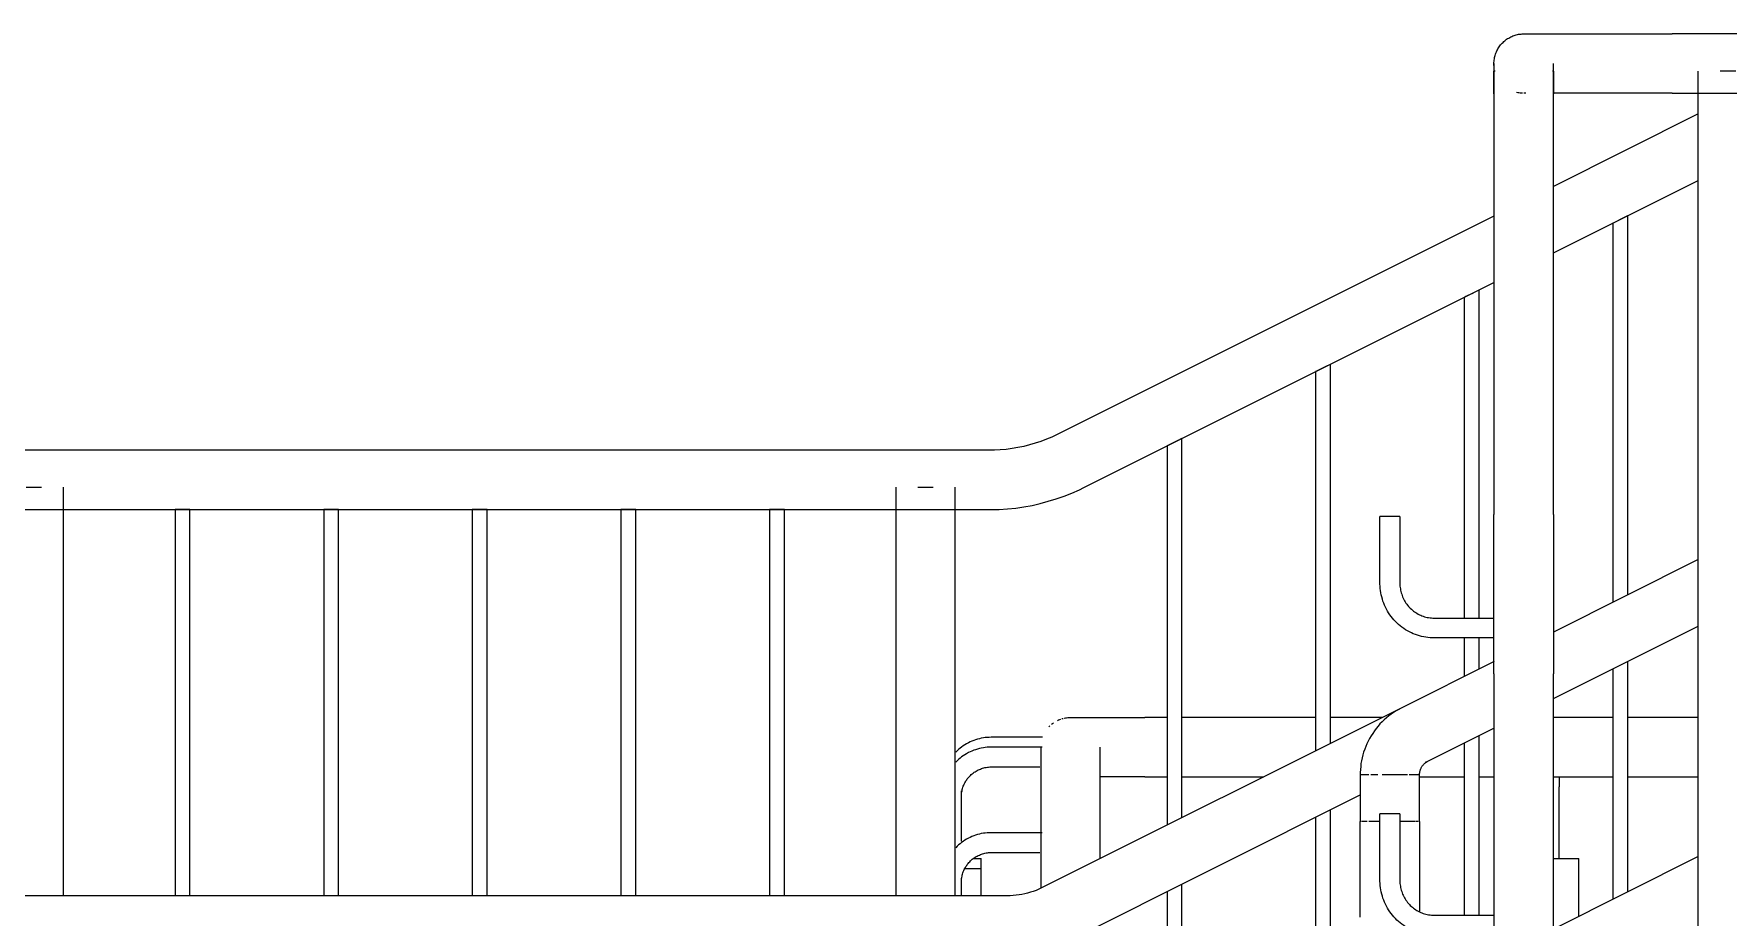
# Model space of a CAD drawing. Header units: millimetres. Extents: x -515342 to 330399, y -224905 to 507333.
# Drawn here: x 76761 to 77901, y 2303 to 2898 of the extents above; entities that cross this region are included whole.
import ezdxf

# ---------------------------------------------------------------- set-up
doc = ezdxf.new("R2010")
doc.units = ezdxf.units.MM
doc.layers.get('0').update_dxf_attribs({"lineweight": 0})
doc.layers.add('Ограждение', color=7, linetype='Continuous', lineweight=0)

# ---------------------------------------------------------------- blocks, each defined once
blk = doc.blocks.new('Ограждение - АР_Ограждение_Балясина_D40 доп поручень 700-V131-О_АР_Эскиз_Фасад 12-1 копия 1')
at = {"layer": 'Ограждение'}
for p, q in [((-104976.2, 275), (-104976.2, 323.3)), ((-104980, 275), (-104962.9, 275)), ((-104962.9, 236), (-104962.9, 275))]:
    blk.add_line(p, q, dxfattribs=at)
at = {"layer": 'Ограждение', "flags": 128}
blk.add_lwpolyline([(-104976.2, 330), (-104976.2, 328.9), (-104976.2, 327.9), (-104976.2, 326.8), (-104976.2, 325.8), (-104976.2, 324.7), (-104976.2, 323.6), (-104976.2, 323.3)], dxfattribs=at)
blk = doc.blocks.new('Ограждение - АР_Ограждение_Балясина_D40 доп поручень 700-V132-О_АР_Эскиз_Фасад 12-1 копия 1')
at = {"layer": 'Ограждение', "flags": 128}
blk.add_lwpolyline([(-105358.3, 356.7), (-105359.7, 356.6), (-105361, 356.6), (-105362.3, 356.4), (-105363.6, 356.2), (-105365, 356), (-105366.3, 355.7), (-105367.5, 355.4), (-105368.8, 355), (-105370.1, 354.5), (-105371.3, 354), (-105372.5, 353.5), (-105373.7, 352.9), (-105374.9, 352.3)], dxfattribs=at)
blk = doc.blocks.new('Ограждение - АР_Ограждение_Балясина_D40 доп поручень 700-V133-О_АР_Эскиз_Фасад 12-1 копия 1')
at = {"layer": 'Ограждение'}
for p, q in [((-105323.7, 356.7), (-105358.3, 356.7)), ((-105378.3, 316.7), (-105378.3, 320.7)), ((-105370.3, 275), (-105365, 275)), ((-105365, 268.4), (-105365, 275)), ((-105331.7, 81.7), (-105365, 81.7))]:
    blk.add_line(p, q, dxfattribs=at)
at = {"layer": 'Ограждение', "flags": 128}
for points in [[(-105358.3, 356.7), (-105359.7, 356.6), (-105361, 356.6), (-105362.3, 356.4), (-105363.6, 356.2), (-105365, 356), (-105366.3, 355.7), (-105367.5, 355.4), (-105368.8, 355), (-105370.1, 354.5), (-105371.3, 354), (-105372.5, 353.5), (-105373.7, 352.9), (-105374.9, 352.3), (-105376, 351.6), (-105377.2, 350.8), (-105378.2, 350.1), (-105379.3, 349.3), (-105380.3, 348.4), (-105381.3, 347.5), (-105382.2, 346.6)], [(-105325.2, 82.8), (-105325.9, 82.5), (-105326.7, 82.3), (-105327.5, 82.1), (-105328.3, 82), (-105329.1, 81.8), (-105329.9, 81.7), (-105330.7, 81.7), (-105331.5, 81.7), (-105331.7, 81.7)]]:
    blk.add_lwpolyline(points, dxfattribs=at)
blk = doc.blocks.new('Ограждение - АР_Ограждение_Балясина_D40 доп поручень 700-V134-О_АР_Эскиз_Фасад 12-1 копия 1')
at = {"layer": 'Ограждение'}
for p, q in [((-105324, 350), (-105358.3, 350)), ((-105358.3, 336.7), (-105325.7, 336.7)), ((-105378.3, 286.7), (-105378.3, 316.7)), ((-105376.4, 268.4), (-105365, 268.4)), ((-105365, 250), (-105365, 268.4)), ((-105331.7, 75), (-105365, 75)), ((-105365, 61.7), (-105358.3, 61.7)), ((-105326.4, 62.1), (-105325, 62.4))]:
    blk.add_line(p, q, dxfattribs=at)
at = {"layer": 'Ограждение', "flags": 128}
for points in [[(-105358.3, 350), (-105359.7, 350), (-105361, 349.9), (-105362.3, 349.8), (-105363.6, 349.6), (-105365, 349.4), (-105366.3, 349.1), (-105367.5, 348.7), (-105368.8, 348.3), (-105370.1, 347.9), (-105371.3, 347.4), (-105372.5, 346.9), (-105373.7, 346.3), (-105374.9, 345.6), (-105376, 344.9), (-105377.2, 344.2), (-105378.2, 343.4), (-105379.3, 342.6), (-105380.3, 341.8), (-105381.3, 340.9), (-105382.2, 339.9)], [(-105378.3, 316.7), (-105378.3, 317.5), (-105378.3, 318.3), (-105378.2, 319.1), (-105378.1, 319.9), (-105377.9, 320.7), (-105377.8, 321.5), (-105377.6, 322.2), (-105377.3, 323), (-105377.1, 323.7), (-105376.8, 324.5), (-105376.4, 325.2), (-105376.1, 325.9), (-105375.7, 326.6), (-105375.3, 327.3), (-105374.8, 328), (-105374.4, 328.6), (-105373.9, 329.3), (-105373.4, 329.9), (-105372.8, 330.5), (-105372.3, 331), (-105371.7, 331.6), (-105371.1, 332.1), (-105370.4, 332.6), (-105369.8, 333.1), (-105369.1, 333.5), (-105368.5, 333.9), (-105367.8, 334.3), (-105367, 334.7), (-105366.3, 335), (-105365.6, 335.3), (-105364.8, 335.6), (-105364.1, 335.9), (-105363.3, 336.1), (-105362.5, 336.3), (-105361.7, 336.4), (-105360.9, 336.5), (-105360.1, 336.6), (-105359.3, 336.7), (-105358.5, 336.7), (-105358.3, 336.7)], [(-105325.2, 76.1), (-105325.9, 75.9), (-105326.7, 75.7), (-105327.5, 75.5), (-105328.3, 75.3), (-105329.1, 75.2), (-105329.9, 75.1), (-105330.7, 75.1), (-105331.5, 75), (-105331.7, 75)]]:
    blk.add_lwpolyline(points, dxfattribs=at)
blk = doc.blocks.new('Ограждение - АР_Ограждение_Балясина_D40 доп поручень 700-V135-О_АР_Эскиз_Фасад 12-1 копия 1')
at = {"layer": 'Ограждение'}
for p, q in [((-105324, 292.4), (-105358.3, 292.4)), ((-105358.3, 279.1), (-105325.7, 279.1)), ((-105378.3, 250), (-105378.3, 259.1)), ((-105365, 176.3), (-105365, 210)), ((-105365, 153.2), (-105365, 163.9)), ((-105365, 4.1), (-105358.3, 4.1)), ((-105326.4, 4.5), (-105325, 4.8))]:
    blk.add_line(p, q, dxfattribs=at)
at = {"layer": 'Ограждение', "flags": 128}
for points in [[(-105358.3, 292.4), (-105359.7, 292.4), (-105361, 292.3), (-105362.3, 292.2), (-105363.6, 292), (-105365, 291.8), (-105366.3, 291.5), (-105367.5, 291.1), (-105368.8, 290.7), (-105370.1, 290.3), (-105371.3, 289.8), (-105372.5, 289.3), (-105373.7, 288.7), (-105374.9, 288), (-105376, 287.3), (-105377.2, 286.6), (-105378.2, 285.8), (-105379.3, 285), (-105380.3, 284.2), (-105381.3, 283.3), (-105382.2, 282.3)], [(-105378.3, 259.1), (-105378.3, 259.9), (-105378.3, 260.7), (-105378.2, 261.5), (-105378.1, 262.3), (-105377.9, 263.1), (-105377.8, 263.9), (-105377.6, 264.6), (-105377.3, 265.4), (-105377.1, 266.1), (-105376.8, 266.9), (-105376.4, 267.6), (-105376.1, 268.3), (-105375.7, 269), (-105375.3, 269.7), (-105374.8, 270.4), (-105374.4, 271), (-105373.9, 271.7), (-105373.4, 272.3), (-105372.8, 272.9), (-105372.3, 273.4), (-105371.7, 274), (-105371.1, 274.5), (-105370.4, 275), (-105369.8, 275.5), (-105369.1, 275.9), (-105368.5, 276.3), (-105367.8, 276.7), (-105367, 277.1), (-105366.3, 277.4), (-105365.6, 277.7), (-105364.8, 278), (-105364.1, 278.3), (-105363.3, 278.5), (-105362.5, 278.7), (-105361.7, 278.8), (-105360.9, 278.9), (-105360.1, 279), (-105359.3, 279.1), (-105358.5, 279.1), (-105358.3, 279.1)]]:
    blk.add_lwpolyline(points, dxfattribs=at)
blk = doc.blocks.new('Ограждение - Ограждение-9721698-О_АР_Эскиз_Фасад 12-1 копия 1')
for name in ['Ограждение - АР_Ограждение_Балясина_D40 доп поручень 700-V133-О_АР_Эскиз_Фасад 12-1 копия 1', 'Ограждение - АР_Ограждение_Балясина_D40 доп поручень 700-V132-О_АР_Эскиз_Фасад 12-1 копия 1', 'Ограждение - АР_Ограждение_Балясина_D40 доп поручень 700-V134-О_АР_Эскиз_Фасад 12-1 копия 1', 'Ограждение - АР_Ограждение_Балясина_D40 доп поручень 700-V131-О_АР_Эскиз_Фасад 12-1 копия 1', 'Ограждение - АР_Ограждение_Балясина_D40 доп поручень 700-V135-О_АР_Эскиз_Фасад 12-1 копия 1']:
    blk.add_blockref(name, (0, 0))
blk = doc.blocks.new('Тип верхнего поручня - Верхний поручень_Внутренний_-9721785-О_АР_Эскиз_Фасад 12-1 копия 1')
at = {"layer": 'Ограждение'}
for p, q in [((-105310.7, 369.2), (-105310, 369.4)), ((-105239.7, 370), (-105255, 370)), ((-105139.7, 370), (-105230.1, 370)), ((-105095, 370), (-105130.1, 370)), ((-104939.9, 370), (-104980, 370)), ((-104882.5, 370), (-104930.1, 370)), ((-105319.5, 363.8), (-105318.9, 364.3)), ((-105325, 349.9), (-105325, 255.1)), ((-105285, 275), (-105285, 349.9)), ((-105255, 330), (-105239.7, 330)), ((-105230.1, 330), (-105174.8, 330)), ((-105070, 330), (-105039.9, 330)), ((-105030.1, 330), (-105020, 330)), ((-104980, 330), (-104939.9, 330)), ((-104930.1, 330), (-104882.5, 330))]:
    blk.add_line(p, q, dxfattribs=at)
at = {"layer": 'Ограждение', "flags": 128}
for points in [[(-105317.7, 365.4), (-105317.1, 365.9), (-105316.5, 366.4)], [(-105313.7, 368), (-105313, 368.3), (-105312.2, 368.6), (-105311.5, 368.9)], [(-105309.2, 369.6), (-105308.4, 369.7), (-105307.6, 369.8), (-105306.8, 369.9), (-105306, 370), (-105305.2, 370), (-105305, 370)], [(-105305, 370), (-105305, 370), (-105304.8, 370), (-105304.6, 370), (-105304.4, 370), (-105304, 370), (-105303.6, 370), (-105303.1, 370), (-105302.5, 370), (-105301.8, 370), (-105301.1, 370), (-105300.2, 370), (-105299.3, 370), (-105298.4, 370), (-105297.4, 370), (-105296.3, 370), (-105295.1, 370), (-105293.9, 370), (-105292.6, 370), (-105291.2, 370), (-105289.8, 370), (-105288.4, 370), (-105286.9, 370), (-105285.3, 370), (-105283.7, 370), (-105282, 370), (-105280.3, 370), (-105278.6, 370), (-105276.8, 370), (-105275, 370), (-105273.1, 370), (-105271.2, 370), (-105269.3, 370), (-105267.4, 370), (-105265.5, 370), (-105263.5, 370), (-105261.5, 370), (-105259.5, 370), (-105257.5, 370), (-105255.5, 370), (-105255, 370)], [(-105285, 349.9), (-105285, 350), (-105285, 350)], [(-105255, 330), (-105257, 330), (-105259, 330), (-105261, 330), (-105263, 330), (-105264.9, 330), (-105266.9, 330), (-105268.8, 330), (-105270.7, 330), (-105272.6, 330), (-105274.5, 330), (-105276.3, 330), (-105278.1, 330), (-105279.8, 330), (-105281.6, 330), (-105283.2, 330), (-105284.9, 330)]]:
    blk.add_lwpolyline(points, dxfattribs=at)
blk = doc.blocks.new('Ограждение - АР_Ограждение_Балясина_10-V168-О_АР_Эскиз_Фасад 12-1 копия 1')
at = {"layer": 'Ограждение'}
for p, q in [((-104840, 752.8), (-104840, 497.5)), ((-104830, 502.5), (-104830, 757.8)), ((-104830, 302.5), (-104830, 457.8)), ((-104840, 452.8), (-104840, 297.5))]:
    blk.add_line(p, q, dxfattribs=at)
at = {"layer": 'Ограждение', "flags": 128}
for points in [[(-104835, 755.3), (-104837.2, 754.2), (-104838.9, 753.3), (-104839.9, 752.8), (-104840, 752.8)], [(-104830, 757.8), (-104830.1, 757.7), (-104831.1, 757.2), (-104832.8, 756.4), (-104835, 755.3)]]:
    blk.add_lwpolyline(points, dxfattribs=at)
blk = doc.blocks.new('Ограждение - АР_Ограждение_Балясина_10-V169-О_АР_Эскиз_Фасад 12-1 копия 1')
at = {"layer": 'Ограждение'}
for p, q in [((-105040, 652.8), (-105040, 436.6)), ((-105030, 436.8), (-105030, 657.8)), ((-105040, 423.8), (-105040, 397.5)), ((-105030, 402.5), (-105030, 423.6)), ((-105030, 236.6), (-105030, 357.8)), ((-105040, 352.8), (-105040, 236.4))]:
    blk.add_line(p, q, dxfattribs=at)
at = {"layer": 'Ограждение', "flags": 128}
for points in [[(-105035, 655.3), (-105037.2, 654.2), (-105038.9, 653.3), (-105039.9, 652.8), (-105040, 652.8)], [(-105030, 657.8), (-105030.1, 657.7), (-105031.1, 657.2), (-105032.8, 656.4), (-105035, 655.3)]]:
    blk.add_lwpolyline(points, dxfattribs=at)
blk = doc.blocks.new('Ограждение - АР_Ограждение_Балясина_10-V170-О_АР_Эскиз_Фасад 12-1 копия 1')
at = {"layer": 'Ограждение'}
for p, q in [((-105130, 352.4), (-105130, 607.8)), ((-105140, 602.8), (-105140, 347.4)), ((-105140, 302.8), (-105140, 147.4)), ((-105130, 152.4), (-105130, 307.8))]:
    blk.add_line(p, q, dxfattribs=at)
at = {"layer": 'Ограждение', "flags": 128}
for points in [[(-105135, 605.3), (-105137.2, 604.2), (-105138.9, 603.3), (-105139.9, 602.8), (-105140, 602.8)], [(-105130, 607.8), (-105130.1, 607.7), (-105131.1, 607.2), (-105132.8, 606.4), (-105135, 605.3)]]:
    blk.add_lwpolyline(points, dxfattribs=at)
blk = doc.blocks.new('Ограждение - АР_Ограждение_Балясина_10-V171-О_АР_Эскиз_Фасад 12-1 копия 1')
at = {"layer": 'Ограждение'}
for p, q in [((-105240, 552.8), (-105240, 297.4)), ((-105230, 302.4), (-105230, 557.8)), ((-105240, 252.8), (-105240, 97.4)), ((-105230, 102.4), (-105230, 257.8))]:
    blk.add_line(p, q, dxfattribs=at)
at = {"layer": 'Ограждение', "flags": 128}
for points in [[(-105235, 555.3), (-105237.2, 554.2), (-105238.9, 553.3), (-105239.9, 552.8), (-105240, 552.8)], [(-105230, 557.8), (-105230.1, 557.7), (-105231.1, 557.2), (-105232.8, 556.4), (-105235, 555.3)]]:
    blk.add_lwpolyline(points, dxfattribs=at)
blk = doc.blocks.new('Ограждение - АР_Ограждение_Балясина_D40 доп поручень 700_900-V172-О_АР_Эскиз_Фасад 12-1 копия 1')
at = {"layer": 'Ограждение'}
for p, q in [((-105422.5, 525), (-105422.5, 250)), ((-105407.7, 525), (-105402.5, 525)), ((-105402.5, 525), (-105397.3, 525)), ((-105382.5, 250), (-105382.5, 525))]:
    blk.add_line(p, q, dxfattribs=at)
blk = doc.blocks.new('Ограждение - АР_Ограждение_Балясина_10-9707770-О_АР_Эскиз_Фасад 12-1 копия 1')
at = {"layer": 'Ограждение'}
for p, q in [((-105507.5, 510), (-105507.5, 250)), ((-105502.5, 510), (-105507.5, 510)), ((-105497.5, 510), (-105502.5, 510)), ((-105497.5, 250), (-105497.5, 510))]:
    blk.add_line(p, q, dxfattribs=at)
blk = doc.blocks.new('Ограждение - АР_Ограждение_Балясина_10-V173-О_АР_Эскиз_Фасад 12-1 копия 1')
at = {"layer": 'Ограждение'}
for p, q in [((-105607.5, 510), (-105607.5, 250)), ((-105602.5, 510), (-105607.5, 510)), ((-105597.5, 510), (-105602.5, 510)), ((-105597.5, 250), (-105597.5, 510))]:
    blk.add_line(p, q, dxfattribs=at)
blk = doc.blocks.new('Ограждение - АР_Ограждение_Балясина_10-V174-О_АР_Эскиз_Фасад 12-1 копия 1')
at = {"layer": 'Ограждение'}
for p, q in [((-105707.5, 510), (-105707.5, 250)), ((-105702.5, 510), (-105707.5, 510)), ((-105697.5, 510), (-105702.5, 510)), ((-105697.5, 250), (-105697.5, 510))]:
    blk.add_line(p, q, dxfattribs=at)
blk = doc.blocks.new('Ограждение - АР_Ограждение_Балясина_10-V175-О_АР_Эскиз_Фасад 12-1 копия 1')
at = {"layer": 'Ограждение'}
for p, q in [((-105807.5, 510), (-105807.5, 250)), ((-105802.5, 510), (-105807.5, 510)), ((-105797.5, 510), (-105802.5, 510)), ((-105797.5, 250), (-105797.5, 510))]:
    blk.add_line(p, q, dxfattribs=at)
blk = doc.blocks.new('Ограждение - АР_Ограждение_Балясина_D40 доп поручень 700_900-V176-О_АР_Эскиз_Фасад 12-1 копия 1')
at = {"layer": 'Ограждение'}
for p, q in [((-106007.7, 525), (-106002.5, 525)), ((-106002.5, 525), (-105997.3, 525)), ((-105982.5, 250), (-105982.5, 525))]:
    blk.add_line(p, q, dxfattribs=at)
blk = doc.blocks.new('Ограждение - Ограждение-9728431-О_АР_Эскиз_Фасад 12-1 копия 1')
for name, p in [('Ограждение - АР_Ограждение_Балясина_10-V168-О_АР_Эскиз_Фасад 12-1 копия 1', (-100, -50)), ('Ограждение - АР_Ограждение_Балясина_10-V169-О_АР_Эскиз_Фасад 12-1 копия 1', (0, 0)), ('Ограждение - АР_Ограждение_Балясина_10-V170-О_АР_Эскиз_Фасад 12-1 копия 1', (0, 0)), ('Ограждение - АР_Ограждение_Балясина_10-V171-О_АР_Эскиз_Фасад 12-1 копия 1', (0, 0)), ('Ограждение - АР_Ограждение_Балясина_D40 доп поручень 700_900-V176-О_АР_Эскиз_Фасад 12-1 копия 1', (0, 0)), ('Ограждение - АР_Ограждение_Балясина_D40 доп поручень 700_900-V172-О_АР_Эскиз_Фасад 12-1 копия 1', (0, 0)), ('Ограждение - АР_Ограждение_Балясина_10-V175-О_АР_Эскиз_Фасад 12-1 копия 1', (-100, 0)), ('Ограждение - АР_Ограждение_Балясина_10-V175-О_АР_Эскиз_Фасад 12-1 копия 1', (0, 0)), ('Ограждение - АР_Ограждение_Балясина_10-V174-О_АР_Эскиз_Фасад 12-1 копия 1', (0, 0)), ('Ограждение - АР_Ограждение_Балясина_10-V173-О_АР_Эскиз_Фасад 12-1 копия 1', (0, 0)), ('Ограждение - АР_Ограждение_Балясина_10-9707770-О_АР_Эскиз_Фасад 12-1 копия 1', (0, 0))]:
    blk.add_blockref(name, p)
blk = doc.blocks.new('Тип верхнего поручня - Верхний поручень_Внутренний_-9728835-О_АР_Эскиз_Фасад 12-1 копия 1')
at = {"layer": 'Ограждение'}
for p, q in [((-104882.5, 776.3), (-104980, 727.5)), ((-104980, 682.8), (-104882.5, 731.5)), ((-105020, 707.5), (-105313.9, 560.6)), ((-105296, 524.8), (-105020, 662.8)), ((-105358.6, 550), (-106570, 550)), ((-106570, 510), (-105358.6, 510))]:
    blk.add_line(p, q, dxfattribs=at)
at = {"layer": 'Ограждение', "flags": 128}
for points in [[(-105313.9, 560.6), (-105317.5, 558.8), (-105321.2, 557.3), (-105324.9, 555.8), (-105328.7, 554.6), (-105332.5, 553.5), (-105336.4, 552.5), (-105340.3, 551.7), (-105344.3, 551), (-105348.3, 550.5), (-105352.2, 550.2), (-105356.2, 550), (-105358.6, 550)], [(-105358.6, 510), (-105353, 510.1), (-105347.4, 510.4), (-105341.8, 511), (-105336.3, 511.8), (-105330.8, 512.8), (-105325.3, 514), (-105319.9, 515.5), (-105314.6, 517.1), (-105309.3, 519), (-105304.1, 521.1), (-105299, 523.3), (-105296, 524.8)]]:
    blk.add_lwpolyline(points, dxfattribs=at)
blk = doc.blocks.new('Тип перил - Перила_Внутренний_-9728852-О_АР_Эскиз_Фасад 12-1 копия 1')
at = {"layer": 'Ограждение'}
for p, q in [((-105082.4, 376.3), (-105324.4, 255.3)), ((-105066, 339.8), (-105064.5, 340.5)), ((-105306.6, 219.5), (-105110, 317.8)), ((-105346.8, 250), (-106530, 250))]:
    blk.add_line(p, q, dxfattribs=at)
at = {"layer": 'Ограждение', "flags": 128}
blk.add_lwpolyline([(-105324.4, 255.3), (-105326.2, 254.4), (-105328.1, 253.6), (-105330, 252.9), (-105331.9, 252.3), (-105333.8, 251.7), (-105335.7, 251.2), (-105337.7, 250.8), (-105339.6, 250.5), (-105341.6, 250.3), (-105343.6, 250.1), (-105345.6, 250), (-105346.8, 250)], dxfattribs=at)
blk = doc.blocks.new('Ограждение - АР_Ограждение_Балясина_D40 доп поручень 700_900-10261106-О_АР_Эскиз_Фасад 12-1 копия 1')
at = {"layer": 'Ограждение'}
for p, q in [((-104882.5, -563.7), (-104882.5, 805.2)), ((-104862.5, 805.2), (-104867.7, 805.2)), ((-104857.3, 805.2), (-104862.5, 805.2))]:
    blk.add_line(p, q, dxfattribs=at)
blk = doc.blocks.new('Ограждение - АР_Ограждение_Балясина_D40 доп поручень 700_900-10261104-О_АР_Эскиз_Фасад 12-1 копия 1')
at = {"layer": 'Ограждение'}
for p, q in [((-105020, 789.8), (-105020, 805.2)), ((-105019.3, 805.2), (-105020, 805.2)), ((-104980, 805.2), (-104980.7, 805.2)), ((-104980, 805.2), (-104980, 789.8)), ((-105096.7, 460.2), (-105096.7, 505.2)), ((-105083.3, 505.2), (-105096.7, 505.2)), ((-105083.3, 505.2), (-105083.3, 460.2)), ((-105060, 436.9), (-105020, 436.9)), ((-105020, 423.5), (-105060, 423.5)), ((-105096.7, 260.2), (-105096.7, 305.2)), ((-105083.3, 305.2), (-105096.7, 305.2)), ((-105083.3, 305.2), (-105083.3, 260.2)), ((-105060, 236.9), (-105020, 236.9)), ((-105020, 223.5), (-105060, 223.5))]:
    blk.add_line(p, q, dxfattribs=at)
at = {"layer": 'Ограждение', "flags": 128}
for points in [[(-105060, 423.5), (-105061.5, 423.6), (-105062.9, 423.7), (-105064.4, 423.8), (-105065.8, 424), (-105067.3, 424.3), (-105068.7, 424.6), (-105070.1, 425), (-105071.5, 425.4), (-105072.9, 425.9), (-105074.3, 426.4), (-105075.6, 427), (-105076.9, 427.7), (-105078.2, 428.4), (-105079.5, 429.1), (-105080.7, 429.9), (-105081.9, 430.8), (-105083.1, 431.7), (-105084.2, 432.6), (-105085.3, 433.6), (-105086.3, 434.7), (-105087.3, 435.7), (-105088.3, 436.8), (-105089.2, 438), (-105090, 439.2), (-105090.9, 440.4), (-105091.6, 441.6), (-105092.3, 442.9), (-105093, 444.2), (-105093.6, 445.6), (-105094.2, 446.9), (-105094.7, 448.3), (-105095.1, 449.7), (-105095.5, 451.1), (-105095.9, 452.5), (-105096.1, 454), (-105096.4, 455.4), (-105096.5, 456.9), (-105096.6, 458.3), (-105096.7, 459.8), (-105096.7, 460.2)], [(-105083.3, 460.2), (-105083.3, 459.3), (-105083.3, 458.3), (-105083.2, 457.4), (-105083, 456.5), (-105082.9, 455.6), (-105082.7, 454.7), (-105082.4, 453.8), (-105082.1, 452.9), (-105081.8, 452), (-105081.5, 451.1), (-105081.1, 450.3), (-105080.7, 449.4), (-105080.2, 448.6), (-105079.8, 447.8), (-105079.3, 447), (-105078.7, 446.3), (-105078.1, 445.5), (-105077.5, 444.8), (-105076.9, 444.1), (-105076.3, 443.5), (-105075.6, 442.8), (-105074.9, 442.2), (-105074.1, 441.6), (-105073.4, 441.1), (-105072.6, 440.6), (-105071.8, 440.1), (-105071, 439.6), (-105070.2, 439.2), (-105069.3, 438.8), (-105068.5, 438.5), (-105067.6, 438.1), (-105066.7, 437.8), (-105065.8, 437.6), (-105064.9, 437.4), (-105064, 437.2), (-105063, 437.1), (-105062.1, 437), (-105061.2, 436.9), (-105060.3, 436.9), (-105060, 436.9)], [(-105060, 223.5), (-105061.5, 223.6), (-105062.9, 223.7), (-105064.4, 223.8), (-105065.8, 224), (-105067.3, 224.3), (-105068.7, 224.6), (-105070.1, 225), (-105071.5, 225.4), (-105072.9, 225.9), (-105074.3, 226.4), (-105075.6, 227), (-105076.9, 227.7), (-105078.2, 228.4), (-105079.5, 229.1), (-105080.7, 229.9), (-105081.9, 230.8), (-105083.1, 231.7), (-105084.2, 232.6), (-105085.3, 233.6), (-105086.3, 234.7), (-105087.3, 235.7), (-105088.3, 236.8), (-105089.2, 238), (-105090, 239.2), (-105090.9, 240.4), (-105091.6, 241.6), (-105092.3, 242.9), (-105093, 244.2), (-105093.6, 245.6), (-105094.2, 246.9), (-105094.7, 248.3), (-105095.1, 249.7), (-105095.5, 251.1), (-105095.9, 252.5), (-105096.1, 254), (-105096.4, 255.4), (-105096.5, 256.9), (-105096.6, 258.3), (-105096.7, 259.8), (-105096.7, 260.2)], [(-105083.3, 260.2), (-105083.3, 259.3), (-105083.3, 258.3), (-105083.2, 257.4), (-105083, 256.5), (-105082.9, 255.6), (-105082.7, 254.7), (-105082.4, 253.8), (-105082.1, 252.9), (-105081.8, 252), (-105081.5, 251.1), (-105081.1, 250.3), (-105080.7, 249.4), (-105080.2, 248.6), (-105079.8, 247.8), (-105079.3, 247), (-105078.7, 246.3), (-105078.1, 245.5), (-105077.5, 244.8), (-105076.9, 244.1), (-105076.3, 243.5), (-105075.6, 242.8), (-105074.9, 242.2), (-105074.1, 241.6), (-105073.4, 241.1), (-105072.6, 240.6), (-105071.8, 240.1), (-105071, 239.6), (-105070.2, 239.2), (-105069.3, 238.8), (-105068.5, 238.5), (-105067.6, 238.1), (-105066.7, 237.8), (-105065.8, 237.6), (-105064.9, 237.4), (-105064, 237.2), (-105063, 237.1), (-105062.1, 237), (-105061.2, 236.9), (-105060.3, 236.9), (-105060, 236.9)]]:
    blk.add_lwpolyline(points, dxfattribs=at)
blk = doc.blocks.new('Ограждение - Ограждение-9728925-О_АР_Эскиз_Фасад 12-1 копия 1')
for name in ['Ограждение - АР_Ограждение_Балясина_D40 доп поручень 700_900-10261104-О_АР_Эскиз_Фасад 12-1 копия 1', 'Ограждение - АР_Ограждение_Балясина_D40 доп поручень 700_900-10261106-О_АР_Эскиз_Фасад 12-1 копия 1']:
    blk.add_blockref(name, (0, 0))
blk = doc.blocks.new('Тип верхнего поручня - Верхний поручень_Внутренний_-9729062-О_АР_Эскиз_Фасад 12-1 копия 1')
at = {"layer": 'Ограждение'}
for p, q in [((-104798.2, 830.2), (-104900, 830.2)), ((-104900, 790.2), (-104798.2, 790.2)), ((-105020, 730.2), (-105020, 506.6)), ((-104980, 506.6), (-104980, 730.2)), ((-105020, 399.3), (-105020, -207.3)), ((-104980, -207.3), (-104980, 399.3))]:
    blk.add_line(p, q, dxfattribs=at)
at = {"layer": 'Ограждение', "flags": 128}
for points in [[(-105020, 810.2), (-105020, 811), (-105019.9, 811.8), (-105019.9, 812.6), (-105019.7, 813.4), (-105019.6, 814.2), (-105019.4, 815), (-105019.2, 815.7), (-105019, 816.5), (-105018.7, 817.2), (-105018.4, 818), (-105018.1, 818.7), (-105017.7, 819.4), (-105017.4, 820.1), (-105016.9, 820.8), (-105016.5, 821.5), (-105016, 822.1), (-105015.6, 822.8), (-105015, 823.4), (-105014.5, 824), (-105013.9, 824.5), (-105013.3, 825.1), (-105012.7, 825.6), (-105012.1, 826.1), (-105011.5, 826.6), (-105010.8, 827), (-105010.1, 827.4), (-105009.4, 827.8), (-105008.7, 828.2), (-105008, 828.5), (-105007.2, 828.8), (-105006.5, 829.1), (-105005.7, 829.4), (-105005, 829.6), (-105004.2, 829.8), (-105003.4, 829.9), (-105002.6, 830), (-105001.8, 830.1), (-105001, 830.2), (-105000.2, 830.2), (-105000, 830.2)], [(-105000, 830.2), (-104999.9, 830.2), (-104999.7, 830.2), (-104999.3, 830.2), (-104998.7, 830.2), (-104998, 830.2), (-104997.1, 830.2), (-104996.1, 830.2), (-104994.9, 830.2), (-104993.6, 830.2), (-104992.1, 830.2), (-104990.5, 830.2), (-104988.7, 830.2), (-104986.8, 830.2), (-104984.7, 830.2), (-104982.5, 830.2), (-104980.2, 830.2), (-104977.8, 830.2), (-104975.2, 830.2), (-104972.5, 830.2), (-104969.7, 830.2), (-104966.7, 830.2), (-104963.7, 830.2), (-104960.6, 830.2), (-104957.4, 830.2), (-104954, 830.2), (-104950.6, 830.2), (-104947.1, 830.2), (-104943.6, 830.2), (-104939.9, 830.2), (-104936.2, 830.2), (-104932.5, 830.2), (-104928.7, 830.2), (-104924.8, 830.2), (-104920.9, 830.2), (-104917, 830.2), (-104913, 830.2), (-104909.1, 830.2), (-104905.1, 830.2), (-104901.1, 830.2), (-104900, 830.2)], [(-105020, 810.2), (-105020, 810.1), (-105020, 809.9), (-105020, 809.6), (-105020, 809.2), (-105020, 808.6), (-105020, 807.9), (-105020, 807.1), (-105020, 806.1), (-105020, 805.1), (-105020, 803.9), (-105020, 802.6), (-105020, 801.2), (-105020, 799.6), (-105020, 798), (-105020, 796.2), (-105020, 794.4), (-105020, 792.4), (-105020, 790.3), (-105020, 788.2), (-105020, 785.9), (-105020, 783.6), (-105020, 781.2), (-105020, 778.7), (-105020, 776.1), (-105020, 773.4), (-105020, 770.7), (-105020, 767.9), (-105020, 765.1), (-105020, 762.1), (-105020, 759.2), (-105020, 756.2), (-105020, 753.1), (-105020, 750.1), (-105020, 746.9), (-105020, 743.8), (-105020, 740.6), (-105020, 737.5), (-105020, 734.3), (-105020, 731.1), (-105020, 730.2)], [(-105019.8, 807.6), (-105019.9, 808.4), (-105020, 809.2), (-105020, 810), (-105020, 810.2)], [(-104980, 730.2), (-104980, 733.4), (-104980, 736.6), (-104980, 739.8), (-104980, 742.9), (-104980, 746.1), (-104980, 749.2), (-104980, 752.3), (-104980, 755.4), (-104980, 758.4), (-104980, 761.4), (-104980, 764.3), (-104980, 767.1), (-104980, 770), (-104980, 772.7), (-104980, 775.4), (-104980, 778), (-104980, 780.5), (-104980, 783), (-104980, 785.3), (-104980, 787.6), (-104980, 789.8), (-104980, 791.9), (-104980, 793.8), (-104980, 795.7), (-104980, 797.5), (-104980, 799.2), (-104980, 800.8), (-104980, 802.2), (-104980, 803.5), (-104980, 804.8), (-104980, 805.9), (-104980, 806.8), (-104980, 807.7), (-104980, 808.4), (-104980, 809), (-104980, 809.5), (-104980, 809.9), (-104980, 810.1), (-104980, 810.2), (-104980, 810.2)], [(-105000.8, 790.2), (-105001.6, 790.3), (-105002.4, 790.3), (-105003.2, 790.5), (-105004, 790.6), (-105004.8, 790.8)], [(-104998.5, 790.2), (-104999.1, 790.2), (-104999.6, 790.2), (-104999.9, 790.2), (-105000, 790.2)], [(-104900, 790.2), (-104904, 790.2), (-104908, 790.2), (-104912, 790.2), (-104915.9, 790.2), (-104919.9, 790.2), (-104923.8, 790.2), (-104927.6, 790.2), (-104931.5, 790.2), (-104935.2, 790.2), (-104938.9, 790.2), (-104942.6, 790.2), (-104946.2, 790.2), (-104949.7, 790.2), (-104953.1, 790.2), (-104956.5, 790.2), (-104959.7, 790.2), (-104962.9, 790.2), (-104965.9, 790.2), (-104968.9, 790.2), (-104971.7, 790.2), (-104974.5, 790.2), (-104977.1, 790.2), (-104979.6, 790.2)], [(-105020, 399.3), (-105020, 401.5), (-105020, 403.9), (-105020, 406.5), (-105020, 409.2), (-105020, 412.1), (-105020, 415.1), (-105020, 418.3), (-105020, 421.6), (-105020, 425.1), (-105020, 428.6), (-105020, 432.4), (-105020, 436.2), (-105020, 440.1), (-105020, 444.2), (-105020, 448.3), (-105020, 452.6), (-105020, 456.9), (-105020, 461.3), (-105020, 465.8), (-105020, 470.3), (-105020, 474.9), (-105020, 479.6), (-105020, 484.3), (-105020, 489), (-105020, 493.8), (-105020, 498.6), (-105020, 503.3), (-105020, 506.6)], [(-104980, 506.6), (-104980, 501.8), (-104980, 497), (-104980, 492.2), (-104980, 487.5), (-104980, 482.8), (-104980, 478.1), (-104980, 473.4), (-104980, 468.9), (-104980, 464.3), (-104980, 459.9), (-104980, 455.5), (-104980, 451.2), (-104980, 447), (-104980, 442.9), (-104980, 438.8), (-104980, 434.9), (-104980, 431.1), (-104980, 427.5), (-104980, 423.9), (-104980, 420.5), (-104980, 417.2), (-104980, 414.1), (-104980, 411.1), (-104980, 408.3), (-104980, 405.6), (-104980, 403.1), (-104980, 400.8), (-104980, 399.3)]]:
    blk.add_lwpolyline(points, dxfattribs=at)
blk = doc.blocks.new('Тип перил - Перила_Внутренний_-9729076-О_АР_Эскиз_Фасад 12-1 копия 1')
at = {"layer": 'Ограждение'}
for p, q in [((-104882.5, 476.3), (-104980, 427.5)), ((-104980, 382.8), (-104882.5, 431.5)), ((-105019.9, 407.6), (-105082.4, 376.3)), ((-105064.5, 340.5), (-105020, 362.8)), ((-105110, 331.6), (-105110, 300)), ((-105110, 331.6), (-105109.7, 331.6)), ((-105109.3, 331.6), (-105107.3, 331.6)), ((-105107.3, 331.6), (-105104.1, 331.6)), ((-105102.9, 331.6), (-105098.2, 331.6)), ((-105095.2, 331.6), (-105084.8, 331.6)), ((-105084.8, 331.6), (-105083.2, 331.6)), ((-105083.1, 331.6), (-105078.1, 331.6)), ((-105077.1, 331.6), (-105072.7, 331.6)), ((-105072.7, 331.6), (-105070.7, 331.6)), ((-105070, 300), (-105070, 331.6)), ((-105109.3, 300), (-105110, 300)), ((-105105.4, 300), (-105108.9, 300)), ((-105100, 300), (-105104.1, 300)), ((-105096.5, 300), (-105100, 300)), ((-105080, 300), (-105083.6, 300)), ((-105075.9, 300), (-105080, 300)), ((-105074.7, 300), (-105075.7, 300)), ((-105072.7, 300), (-105074.5, 300)), ((-105071.2, 300), (-105072.4, 300)), ((-105070, 300), (-105070.7, 300))]:
    blk.add_line(p, q, dxfattribs=at)
at = {"layer": 'Ограждение', "flags": 128}
for points in [[(-105082.4, 376.3), (-105084.1, 375.4), (-105085.9, 374.4), (-105087.6, 373.3), (-105089.2, 372.2), (-105090.8, 371), (-105092.4, 369.7), (-105093.8, 368.4), (-105095.3, 367), (-105096.7, 365.6), (-105098, 364.1), (-105099.3, 362.5), (-105100.5, 360.9), (-105101.6, 359.3), (-105102.7, 357.6), (-105103.7, 355.9), (-105104.6, 354.1), (-105105.5, 352.3), (-105106.3, 350.5), (-105107, 348.6), (-105107.7, 346.7), (-105108.2, 344.8), (-105108.7, 342.9), (-105109.1, 340.9), (-105109.5, 338.9), (-105109.7, 336.9), (-105109.9, 335), (-105110, 333), (-105110, 331.6)], [(-105070, 331.6), (-105070, 332), (-105070, 332.4), (-105069.9, 332.8), (-105069.9, 333.2), (-105069.8, 333.6), (-105069.7, 334), (-105069.6, 334.4), (-105069.5, 334.7), (-105069.4, 335.1), (-105069.2, 335.5), (-105069, 335.9), (-105068.9, 336.2), (-105068.7, 336.6), (-105068.5, 336.9), (-105068.3, 337.2), (-105068, 337.6), (-105067.8, 337.9), (-105067.5, 338.2), (-105067.2, 338.5), (-105067, 338.8), (-105066.7, 339), (-105066.4, 339.3), (-105066.1, 339.6), (-105065.7, 339.8), (-105065.4, 340), (-105065.1, 340.2), (-105064.7, 340.4), (-105064.5, 340.5)], [(-105110, 235.5), (-105110, 236.7), (-105110, 237.9), (-105110, 239.3), (-105110, 240.7), (-105110, 242.2), (-105110, 243.9), (-105110, 245.6), (-105110, 247.4), (-105110, 249.3), (-105110, 251.2), (-105110, 253.3), (-105110, 255.4), (-105110, 257.6), (-105110, 259.9), (-105110, 262.2), (-105110, 264.6), (-105110, 267), (-105110, 269.5), (-105110, 272), (-105110, 274.6), (-105110, 277.3), (-105110, 279.9), (-105110, 282.6), (-105110, 285.4), (-105110, 288.1), (-105110, 290.9), (-105110, 293.7), (-105110, 296.4), (-105110, 299.2), (-105110, 300)], [(-105070, 300), (-105070, 297.2), (-105070, 294.4), (-105070, 291.6), (-105070, 288.8), (-105070, 286.1), (-105070, 283.4), (-105070, 280.7), (-105070, 278), (-105070, 275.3), (-105070, 272.7), (-105070, 270.2), (-105070, 267.7), (-105070, 265.2), (-105070, 262.8), (-105070, 260.5), (-105070, 258.2), (-105070, 256), (-105070, 253.8), (-105070, 251.8), (-105070, 249.8), (-105070, 247.9), (-105070, 246), (-105070, 244.3), (-105070, 242.7), (-105070, 241.1), (-105070, 239.6)]]:
    blk.add_lwpolyline(points, dxfattribs=at)
blk = doc.blocks.new('Тип перил - Перила_Внутренний_-9729090-О_АР_Эскиз_Фасад 12-1 копия 1')
at = {"layer": 'Ограждение'}
blk.add_line((-104882.5, 276.3), (-104980, 227.5), dxfattribs=at)
blk = doc.blocks.new('СД_Люблино_Фасады_rvt-1-О_АР_Эскиз_Фасад 12-1 копия 1')
at = {"layer": 'Ограждение', "lineweight": 9}
for name in ['Тип верхнего поручня - Верхний поручень_Внутренний_-9728835-О_АР_Эскиз_Фасад 12-1 копия 1', 'Тип верхнего поручня - Верхний поручень_Внутренний_-9729062-О_АР_Эскиз_Фасад 12-1 копия 1', 'Ограждение - Ограждение-9728431-О_АР_Эскиз_Фасад 12-1 копия 1', 'Ограждение - Ограждение-9728925-О_АР_Эскиз_Фасад 12-1 копия 1', 'Тип перил - Перила_Внутренний_-9728852-О_АР_Эскиз_Фасад 12-1 копия 1', 'Тип перил - Перила_Внутренний_-9729076-О_АР_Эскиз_Фасад 12-1 копия 1', 'Тип верхнего поручня - Верхний поручень_Внутренний_-9721785-О_АР_Эскиз_Фасад 12-1 копия 1', 'Ограждение - Ограждение-9721698-О_АР_Эскиз_Фасад 12-1 копия 1', 'Тип перил - Перила_Внутренний_-9729090-О_АР_Эскиз_Фасад 12-1 копия 1']:
    blk.add_blockref(name, (0, 0), dxfattribs=at)

msp = doc.modelspace()

# ---------------------------------------------------------------- block references
msp.add_blockref('СД_Люблино_Фасады_rvt-1-О_АР_Эскиз_Фасад 12-1 копия 1', (182763.6864, 2067.7355))

doc.saveas('drawing.dxf')
